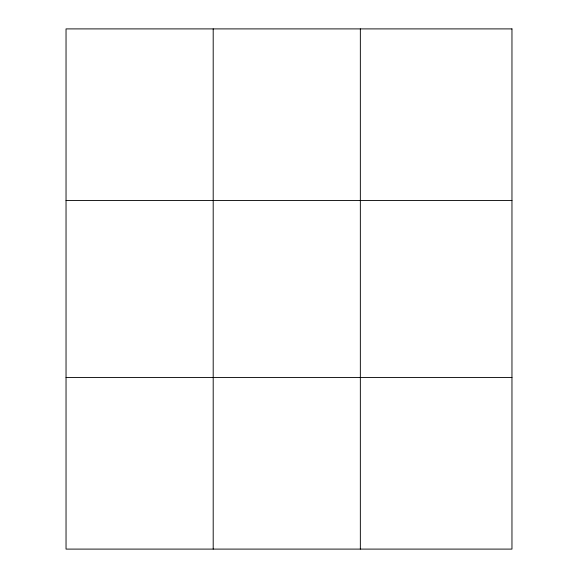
<?xml version="1.0" encoding="UTF-8"?>
<svg xmlns="http://www.w3.org/2000/svg" width="578" height="578" viewBox="0 0 578 578"><rect width="100%" height="100%" fill="white"/><g stroke="black" fill="none" stroke-linecap="round" stroke-linejoin="round"><path stroke-width="0.87" d="M213.195 28.9L213.195 549.1M360.347 28.9L360.347 549.1M66.037 200.566L511.964 200.566M66.037 377.434L511.964 377.434M511.964 28.9L511.964 549.1L66.037 549.1L66.037 28.9L511.964 28.9"/></g></svg>
